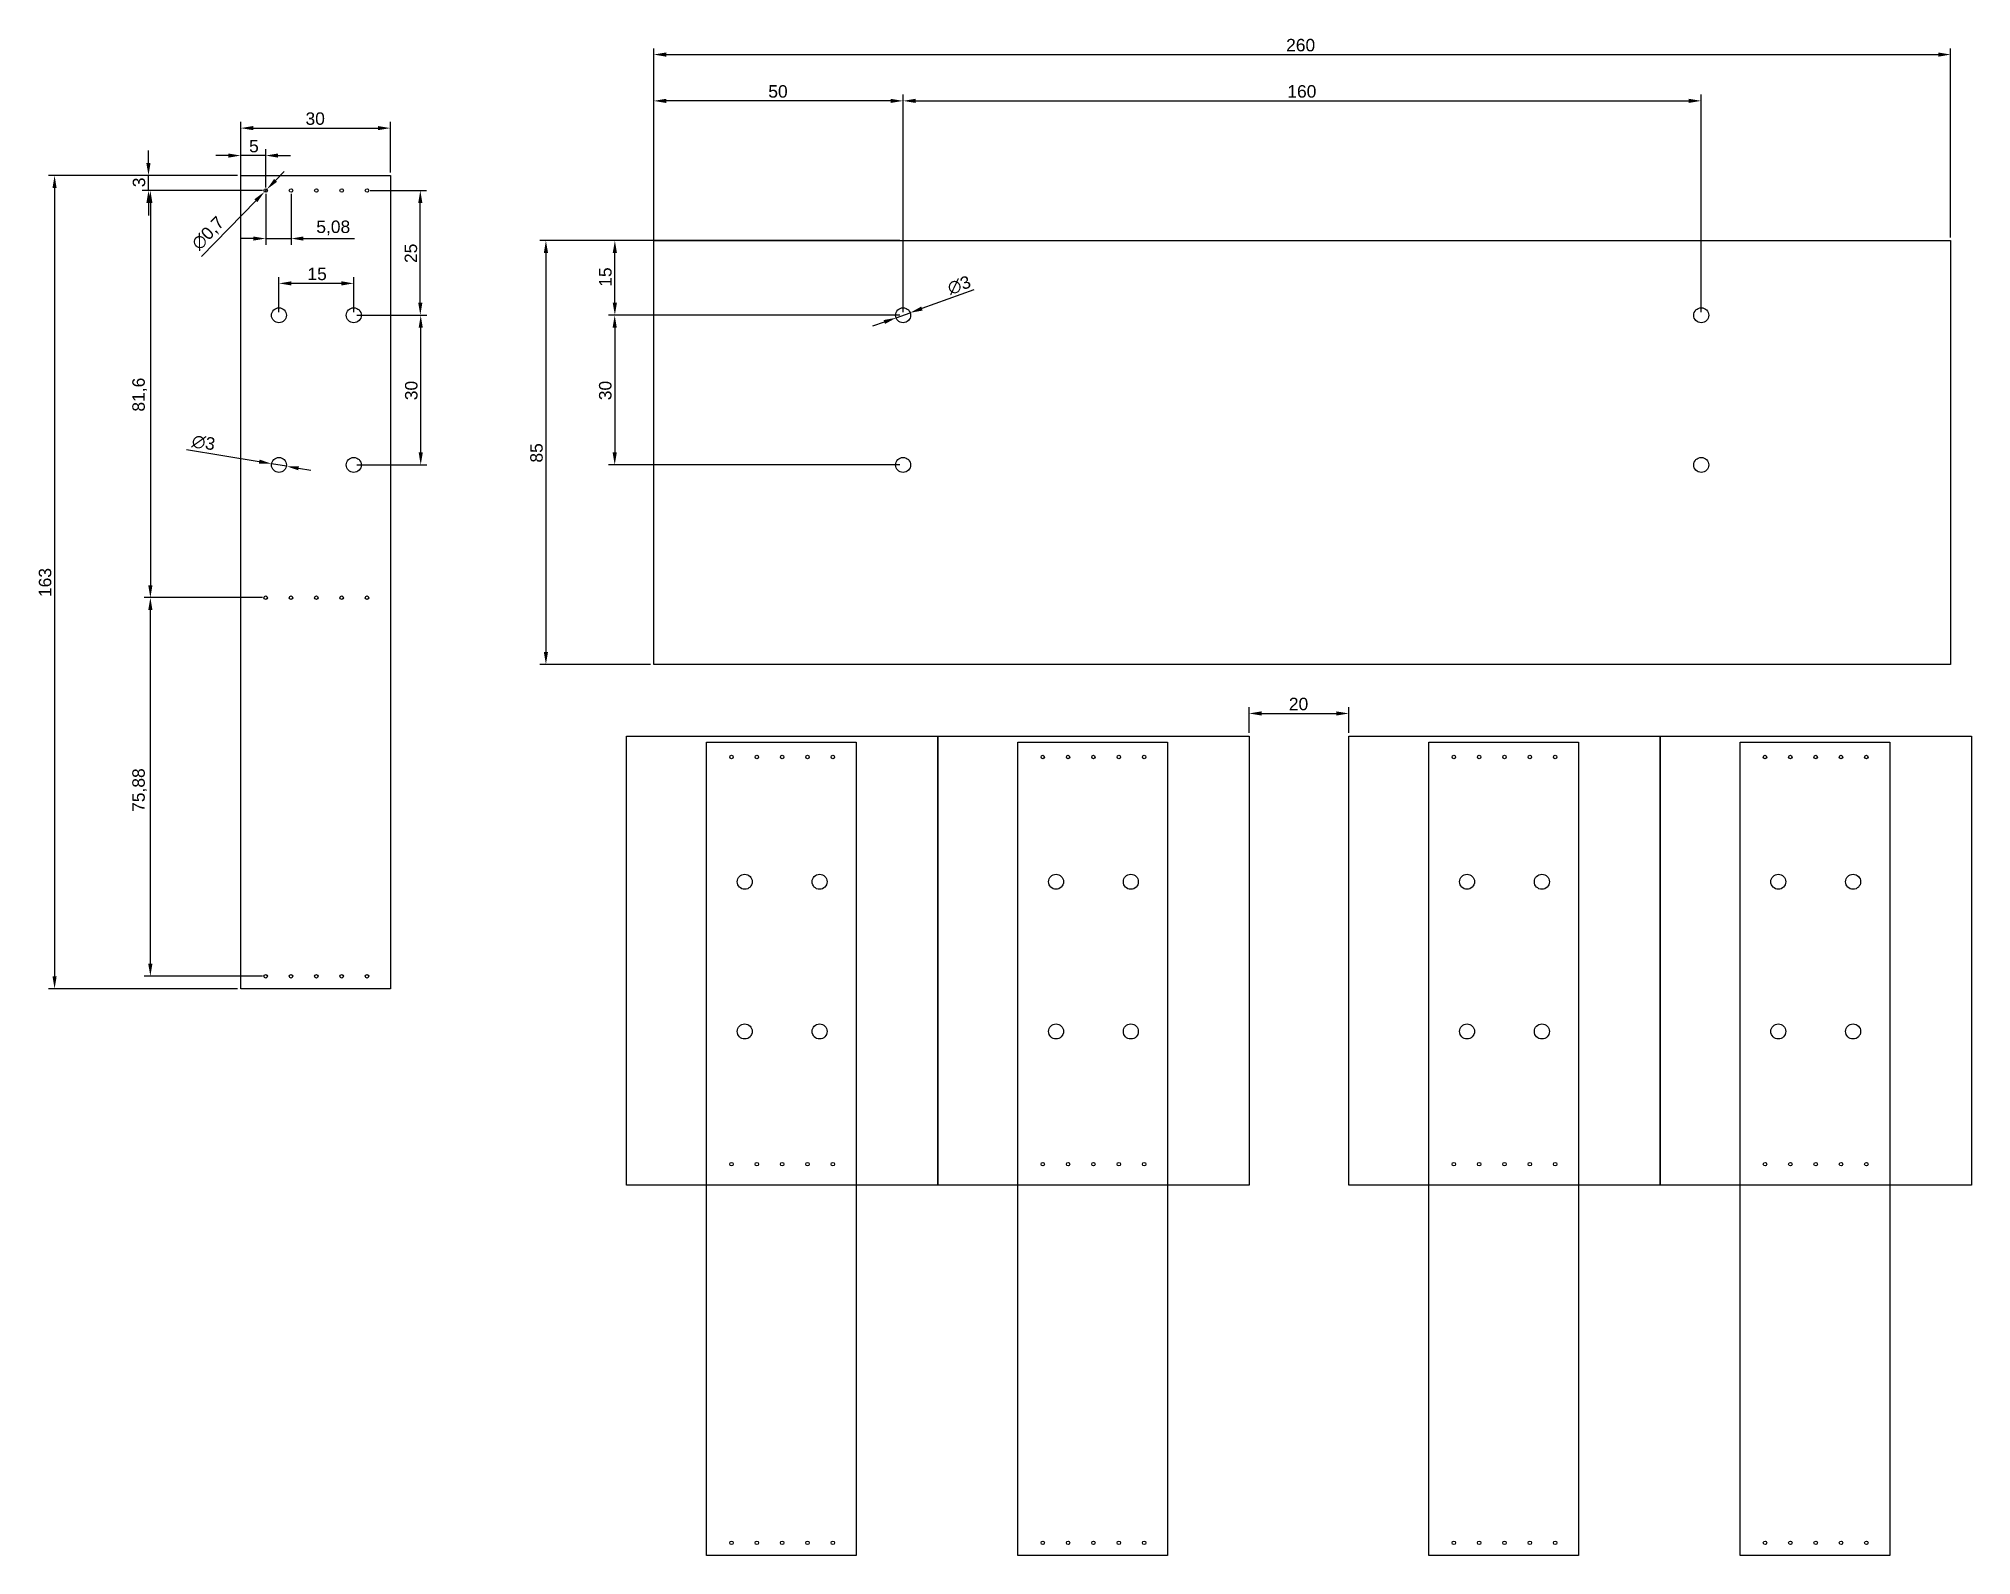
# Model space of a CAD drawing. Extents: x 1205 to 1592, y 1429 to 1733.
import ezdxf

# ---------------------------------------------------------------- set-up
doc = ezdxf.new("R2010")
doc.units = 0
doc.layers.get('0').update_dxf_attribs({"linetype": 'CONTINUOUS'})
doc.layers.get('DEFPOINTS').update_dxf_attribs({"linetype": 'CONTINUOUS'})
doc.styles.get("Standard").update_dxf_attribs({"font": 'arial.ttf'})
doc.dimstyles.get("Standard").update_dxf_attribs({"dimtxt": 2.5, "dimasz": 2.5, "dimexe": 1.25, "dimexo": 0.625, "dimtad": 1, "dimcen": 2.5, "dimazin": 3, "dimtfac": 1, "dimtmove": 0, "dimatfit": 3})

# ---------------------------------------------------------------- blocks, each defined once
blk = doc.blocks.new('*D5')
at = {"color": 0}
for p, q in [((1245.35, 1706.14), (1245.35, 1716.28)), ((1247.85, 1715.03), (1272.85, 1715.03)), ((1275.35, 1706.14), (1275.35, 1716.28))]:
    blk.add_line(p, q, dxfattribs=at)
for points in [[(1247.85, 1715.45), (1247.85, 1714.62), (1245.35, 1715.03)], [(1272.85, 1715.45), (1272.85, 1714.62), (1275.35, 1715.03)]]:
    blk.add_solid(points, dxfattribs=at)
at = {"layer": 'DEFPOINTS', "color": 0}
for p in [(1275.35, 1715.03), (1245.35, 1705.52), (1275.35, 1705.52)]:
    blk.add_point(p, dxfattribs=at)
at = {"color": 0, "linetype": 'CONTINUOUS'}
blk.add_text('30', height=2.5, dxfattribs=at).set_placement((1258.33, 1715.69))
blk = doc.blocks.new('*D6')
at = {"color": 0}
for p, q in [((1242.85, 1709.53), (1240.35, 1709.53)), ((1245.35, 1703.14), (1245.35, 1710.78)), ((1250.35, 1709.53), (1245.35, 1709.53)), ((1250.35, 1703.14), (1250.35, 1710.78)), ((1252.85, 1709.53), (1255.35, 1709.53))]:
    blk.add_line(p, q, dxfattribs=at)
for points in [[(1242.85, 1709.95), (1242.85, 1709.11), (1245.35, 1709.53)], [(1252.85, 1709.95), (1252.85, 1709.11), (1250.35, 1709.53)]]:
    blk.add_solid(points, dxfattribs=at)
at = {"layer": 'DEFPOINTS', "color": 0}
for p in [(1245.35, 1709.53), (1245.35, 1702.52), (1250.35, 1702.52)]:
    blk.add_point(p, dxfattribs=at)
at = {"color": 0, "linetype": 'CONTINUOUS'}
blk.add_text('5', height=2.5, dxfattribs=at).set_placement((1247.02, 1710.18))
blk = doc.blocks.new('*D8')
at = {"color": 0}
for p, q in [((1252.34, 1704.56), (1254.08, 1706.35)), ((1250.59, 1702.77), (1250.11, 1702.27)), ((1237.47, 1689.27), (1248.36, 1700.47))]:
    blk.add_line(p, q, dxfattribs=at)
for points in [[(1252.04, 1704.85), (1252.64, 1704.27), (1250.59, 1702.77)], [(1248.07, 1700.76), (1248.66, 1700.18), (1250.11, 1702.27)]]:
    blk.add_solid(points, dxfattribs=at)
at = {"layer": 'DEFPOINTS', "color": 0}
for p in [(1250.11, 1702.27), (1250.59, 1702.77)]:
    blk.add_point(p, dxfattribs=at)
at = {"color": 0, "linetype": 'CONTINUOUS'}
blk.add_text('∅0,7', height=2.5, rotation=45.8094, dxfattribs=at).set_placement((1237, 1690.44))
blk = doc.blocks.new('*D11')
at = {"color": 0}
for p, q in [((1250.35, 1701.89), (1250.35, 1691.64)), ((1255.43, 1701.89), (1255.43, 1691.64)), ((1247.85, 1692.89), (1245.35, 1692.89)), ((1250.35, 1692.89), (1255.43, 1692.89)), ((1257.93, 1692.89), (1268.18, 1692.89))]:
    blk.add_line(p, q, dxfattribs=at)
for points in [[(1247.85, 1693.31), (1247.85, 1692.48), (1250.35, 1692.89)], [(1257.93, 1693.31), (1257.93, 1692.48), (1255.43, 1692.89)]]:
    blk.add_solid(points, dxfattribs=at)
at = {"layer": 'DEFPOINTS', "color": 0}
for p in [(1250.35, 1702.52), (1255.43, 1702.52), (1255.43, 1692.89)]:
    blk.add_point(p, dxfattribs=at)
at = {"color": 0, "linetype": 'CONTINUOUS'}
blk.add_text('5,08', height=2.5, dxfattribs=at).set_placement((1260.5, 1694.01))
blk = doc.blocks.new('*D13')
at = {"color": 0}
for p, q in [((1249.73, 1702.52), (1225.98, 1702.52)), ((1227.23, 1700.02), (1227.23, 1623.42)), ((1249.73, 1620.92), (1225.98, 1620.92))]:
    blk.add_line(p, q, dxfattribs=at)
for points in [[(1226.81, 1700.02), (1227.65, 1700.02), (1227.23, 1702.52)], [(1226.81, 1623.42), (1227.65, 1623.42), (1227.23, 1620.92)]]:
    blk.add_solid(points, dxfattribs=at)
at = {"layer": 'DEFPOINTS', "color": 0}
for p in [(1250.35, 1702.52), (1227.23, 1620.92), (1250.35, 1620.92)]:
    blk.add_point(p, dxfattribs=at)
at = {"color": 0, "linetype": 'CONTINUOUS'}
blk.add_text('81,6', height=2.5, rotation=90, dxfattribs=at).set_placement((1226.11, 1658.21))
blk = doc.blocks.new('*D14')
at = {"color": 0}
for p, q in [((1249.73, 1620.92), (1225.98, 1620.92)), ((1227.23, 1547.54), (1227.23, 1618.42)), ((1249.73, 1545.04), (1225.98, 1545.04))]:
    blk.add_line(p, q, dxfattribs=at)
for points in [[(1226.81, 1618.42), (1227.65, 1618.42), (1227.23, 1620.92)], [(1226.81, 1547.54), (1227.65, 1547.54), (1227.23, 1545.04)]]:
    blk.add_solid(points, dxfattribs=at)
at = {"layer": 'DEFPOINTS', "color": 0}
for p in [(1227.23, 1620.92), (1250.35, 1620.92), (1250.35, 1545.04)]:
    blk.add_point(p, dxfattribs=at)
at = {"color": 0, "linetype": 'CONTINUOUS'}
blk.add_text('75,88', height=2.5, rotation=90, dxfattribs=at).set_placement((1226.11, 1577.98))
blk = doc.blocks.new('*D15')
at = {"color": 0}
for p, q in [((1226.85, 1708.02), (1226.85, 1710.52)), ((1244.73, 1705.52), (1225.6, 1705.52)), ((1226.85, 1702.52), (1226.85, 1705.52)), ((1249.73, 1702.52), (1225.6, 1702.52)), ((1226.85, 1700.02), (1226.85, 1697.52))]:
    blk.add_line(p, q, dxfattribs=at)
for points in [[(1226.43, 1708.02), (1227.26, 1708.02), (1226.85, 1705.52)], [(1226.43, 1700.02), (1227.26, 1700.02), (1226.85, 1702.52)]]:
    blk.add_solid(points, dxfattribs=at)
at = {"layer": 'DEFPOINTS', "color": 0}
for p in [(1226.85, 1705.52), (1245.35, 1705.52), (1250.35, 1702.52)]:
    blk.add_point(p, dxfattribs=at)
at = {"color": 0, "linetype": 'CONTINUOUS'}
blk.add_text('3', height=2.5, rotation=90, dxfattribs=at).set_placement((1226.19, 1703.18))
blk = doc.blocks.new('*D16')
at = {"color": 0}
for p, q in [((1253.01, 1678.14), (1253.01, 1685.16)), ((1265.51, 1683.91), (1255.51, 1683.91)), ((1268.01, 1678.14), (1268.01, 1685.16))]:
    blk.add_line(p, q, dxfattribs=at)
for points in [[(1255.51, 1684.33), (1255.51, 1683.49), (1253.01, 1683.91)], [(1265.51, 1684.33), (1265.51, 1683.49), (1268.01, 1683.91)]]:
    blk.add_solid(points, dxfattribs=at)
at = {"layer": 'DEFPOINTS', "color": 0}
for p in [(1253.01, 1683.91), (1253.01, 1677.52), (1268.01, 1677.52)]:
    blk.add_point(p, dxfattribs=at)
at = {"color": 0, "linetype": 'CONTINUOUS'}
blk.add_text('15', height=2.5, dxfattribs=at).set_placement((1258.72, 1684.56))
blk = doc.blocks.new('*D18')
at = {"color": 0}
for p, q in [((1271.3, 1702.52), (1282.6, 1702.52)), ((1281.35, 1680.02), (1281.35, 1700.02)), ((1268.64, 1677.52), (1282.6, 1677.52))]:
    blk.add_line(p, q, dxfattribs=at)
for points in [[(1280.93, 1700.02), (1281.76, 1700.02), (1281.35, 1702.52)], [(1280.93, 1680.02), (1281.76, 1680.02), (1281.35, 1677.52)]]:
    blk.add_solid(points, dxfattribs=at)
at = {"layer": 'DEFPOINTS', "color": 0}
for p in [(1270.67, 1702.52), (1281.35, 1702.52), (1268.01, 1677.52)]:
    blk.add_point(p, dxfattribs=at)
at = {"color": 0, "linetype": 'CONTINUOUS'}
blk.add_text('25', height=2.5, rotation=90, dxfattribs=at).set_placement((1280.7, 1687.99))
blk = doc.blocks.new('*D20')
at = {"color": 0}
for p, q in [((1268.64, 1677.52), (1282.68, 1677.52)), ((1281.43, 1650.02), (1281.43, 1675.02)), ((1268.64, 1647.52), (1282.68, 1647.52))]:
    blk.add_line(p, q, dxfattribs=at)
for points in [[(1281.02, 1675.02), (1281.85, 1675.02), (1281.43, 1677.52)], [(1281.02, 1650.02), (1281.85, 1650.02), (1281.43, 1647.52)]]:
    blk.add_solid(points, dxfattribs=at)
at = {"layer": 'DEFPOINTS', "color": 0}
for p in [(1268.01, 1677.52), (1281.43, 1677.52), (1268.01, 1647.52)]:
    blk.add_point(p, dxfattribs=at)
at = {"color": 0, "linetype": 'CONTINUOUS'}
blk.add_text('30', height=2.5, rotation=90, dxfattribs=at).set_placement((1280.78, 1660.49))
blk = doc.blocks.new('*D21')
at = {"color": 0}
for p, q in [((1234.46, 1650.62), (1249.07, 1648.18)), ((1254.49, 1647.27), (1251.53, 1647.77)), ((1256.96, 1646.86), (1259.42, 1646.45))]:
    blk.add_line(p, q, dxfattribs=at)
for points in [[(1249.13, 1648.59), (1249, 1647.77), (1251.53, 1647.77)], [(1257.02, 1647.27), (1256.89, 1646.45), (1254.49, 1647.27)]]:
    blk.add_solid(points, dxfattribs=at)
at = {"layer": 'DEFPOINTS', "color": 0}
for p in [(1251.53, 1647.77), (1254.49, 1647.27)]:
    blk.add_point(p, dxfattribs=at)
at = {"color": 0, "linetype": 'CONTINUOUS'}
blk.add_text('∅3', height=2.5, rotation=350.4985, dxfattribs=at).set_placement((1235.4, 1651.2))
blk = doc.blocks.new('*D31')
at = {"layer": 'DEFPOINTS', "color": 0}
for p, q in [((1447.49, 1593.8), (1447.49, 1598.96)), ((1449.99, 1597.71), (1464.99, 1597.71)), ((1467.49, 1593.8), (1467.49, 1598.96))]:
    blk.add_line(p, q, dxfattribs=at)
for p in [(1467.49, 1597.71), (1447.49, 1593.17), (1467.49, 1593.17)]:
    blk.add_point(p, dxfattribs=at)
for points in [[(1449.99, 1598.13), (1449.99, 1597.29), (1447.49, 1597.71)], [(1464.99, 1598.13), (1464.99, 1597.29), (1467.49, 1597.71)]]:
    blk.add_solid(points, dxfattribs=at)
at = {"layer": 'DEFPOINTS', "color": 0, "linetype": 'CONTINUOUS'}
blk.add_text('20', height=2.5, dxfattribs=at).set_placement((1455.47, 1598.36))
blk = doc.blocks.new('*D32')
at = {"layer": 'DEFPOINTS', "color": 0}
for p, q in [((1378.14, 1678.14), (1378.14, 1721.74)), ((1380.64, 1720.49), (1535.64, 1720.49)), ((1538.14, 1678.14), (1538.14, 1721.74))]:
    blk.add_line(p, q, dxfattribs=at)
for p in [(1538.14, 1720.49), (1378.14, 1677.52), (1538.14, 1677.52)]:
    blk.add_point(p, dxfattribs=at)
for points in [[(1380.64, 1720.91), (1380.64, 1720.08), (1378.14, 1720.49)], [(1535.64, 1720.91), (1535.64, 1720.08), (1538.14, 1720.49)]]:
    blk.add_solid(points, dxfattribs=at)
at = {"layer": 'DEFPOINTS', "color": 0, "linetype": 'CONTINUOUS'}
blk.add_text('160', height=2.5, dxfattribs=at).set_placement((1455.16, 1721.14))
blk = doc.blocks.new('*D33')
at = {"layer": 'DEFPOINTS', "color": 0}
for p, q in [((1328.14, 1673.14), (1328.14, 1721.74)), ((1375.64, 1720.49), (1330.64, 1720.49)), ((1378.14, 1678.14), (1378.14, 1721.74))]:
    blk.add_line(p, q, dxfattribs=at)
for p in [(1328.14, 1720.49), (1378.14, 1677.52), (1328.14, 1672.52)]:
    blk.add_point(p, dxfattribs=at)
for points in [[(1330.64, 1720.9), (1330.64, 1720.07), (1328.14, 1720.49)], [(1375.64, 1720.9), (1375.64, 1720.07), (1378.14, 1720.49)]]:
    blk.add_solid(points, dxfattribs=at)
at = {"layer": 'DEFPOINTS', "color": 0, "linetype": 'CONTINUOUS'}
blk.add_text('50', height=2.5, dxfattribs=at).set_placement((1351.11, 1721.14))
blk = doc.blocks.new('*D34')
at = {"layer": 'DEFPOINTS', "color": 0}
for p, q in [((1377.51, 1677.52), (1319.07, 1677.52)), ((1320.32, 1675.02), (1320.32, 1650.02)), ((1377.51, 1647.52), (1319.07, 1647.52))]:
    blk.add_line(p, q, dxfattribs=at)
for p in [(1378.14, 1677.52), (1320.32, 1647.52), (1378.14, 1647.52)]:
    blk.add_point(p, dxfattribs=at)
for points in [[(1319.9, 1675.02), (1320.74, 1675.02), (1320.32, 1677.52)], [(1319.9, 1650.02), (1320.74, 1650.02), (1320.32, 1647.52)]]:
    blk.add_solid(points, dxfattribs=at)
at = {"layer": 'DEFPOINTS', "color": 0, "linetype": 'CONTINUOUS'}
blk.add_text('30', height=2.5, rotation=90, dxfattribs=at).set_placement((1319.67, 1660.49))
blk = doc.blocks.new('*D35')
at = {"layer": 'DEFPOINTS', "color": 0}
for p, q in [((1244.73, 1705.52), (1206.78, 1705.52)), ((1208.03, 1703.02), (1208.03, 1545.02)), ((1244.73, 1542.52), (1206.78, 1542.52))]:
    blk.add_line(p, q, dxfattribs=at)
for p in [(1245.35, 1705.52), (1208.03, 1542.52), (1245.35, 1542.52)]:
    blk.add_point(p, dxfattribs=at)
for points in [[(1207.61, 1703.02), (1208.44, 1703.02), (1208.03, 1705.52)], [(1207.61, 1545.02), (1208.44, 1545.02), (1208.03, 1542.52)]]:
    blk.add_solid(points, dxfattribs=at)
at = {"layer": 'DEFPOINTS', "color": 0, "linetype": 'CONTINUOUS'}
blk.add_text('163', height=2.5, rotation=90, dxfattribs=at).set_placement((1207.37, 1621.04))
blk = doc.blocks.new('*D36')
at = {"layer": 'DEFPOINTS', "color": 0}
for p, q in [((1377.51, 1692.52), (1319.1, 1692.52)), ((1320.35, 1680.02), (1320.35, 1690.02)), ((1377.51, 1677.52), (1319.1, 1677.52))]:
    blk.add_line(p, q, dxfattribs=at)
for p in [(1320.35, 1692.52), (1378.14, 1692.52), (1378.14, 1677.52)]:
    blk.add_point(p, dxfattribs=at)
for points in [[(1319.93, 1690.02), (1320.76, 1690.02), (1320.35, 1692.52)], [(1319.93, 1680.02), (1320.76, 1680.02), (1320.35, 1677.52)]]:
    blk.add_solid(points, dxfattribs=at)
at = {"layer": 'DEFPOINTS', "color": 0, "linetype": 'CONTINUOUS'}
blk.add_text('15', height=2.5, rotation=90, dxfattribs=at).set_placement((1319.69, 1683.23))
blk = doc.blocks.new('*D37')
at = {"layer": 'DEFPOINTS', "color": 0}
for p, q in [((1328.14, 1693.14), (1328.14, 1731.02)), ((1330.64, 1729.77), (1585.64, 1729.77)), ((1588.14, 1693.14), (1588.14, 1731.02))]:
    blk.add_line(p, q, dxfattribs=at)
for p in [(1588.14, 1729.77), (1328.14, 1692.52), (1588.14, 1692.52)]:
    blk.add_point(p, dxfattribs=at)
for points in [[(1330.64, 1730.19), (1330.64, 1729.35), (1328.14, 1729.77)], [(1585.64, 1730.19), (1585.64, 1729.35), (1588.14, 1729.77)]]:
    blk.add_solid(points, dxfattribs=at)
at = {"layer": 'DEFPOINTS', "color": 0, "linetype": 'CONTINUOUS'}
blk.add_text('260', height=2.5, dxfattribs=at).set_placement((1454.92, 1730.42))
blk = doc.blocks.new('*D38')
at = {"layer": 'DEFPOINTS', "color": 0}
for p, q in [((1392.31, 1682.59), (1381.9, 1678.86)), ((1376.73, 1677.01), (1379.55, 1678.02)), ((1374.37, 1676.17), (1372.02, 1675.33))]:
    blk.add_line(p, q, dxfattribs=at)
for p in [(1379.55, 1678.02), (1376.73, 1677.01)]:
    blk.add_point(p, dxfattribs=at)
for points in [[(1381.76, 1679.26), (1382.04, 1678.47), (1379.55, 1678.02)], [(1374.23, 1676.56), (1374.51, 1675.78), (1376.73, 1677.01)]]:
    blk.add_solid(points, dxfattribs=at)
at = {"layer": 'DEFPOINTS', "color": 0, "linetype": 'CONTINUOUS'}
blk.add_text('∅3', height=2.5, rotation=19.6703, dxfattribs=at).set_placement((1387.58, 1681.66))
blk = doc.blocks.new('*D39')
at = {"layer": 'DEFPOINTS', "color": 0}
for p, q in [((1327.51, 1692.52), (1305.28, 1692.52)), ((1306.53, 1690.02), (1306.53, 1610.02)), ((1327.51, 1607.52), (1305.28, 1607.52))]:
    blk.add_line(p, q, dxfattribs=at)
for p in [(1328.14, 1692.52), (1306.53, 1607.52), (1328.14, 1607.52)]:
    blk.add_point(p, dxfattribs=at)
for points in [[(1306.11, 1690.02), (1306.95, 1690.02), (1306.53, 1692.52)], [(1306.11, 1610.02), (1306.95, 1610.02), (1306.53, 1607.52)]]:
    blk.add_solid(points, dxfattribs=at)
at = {"layer": 'DEFPOINTS', "color": 0, "linetype": 'CONTINUOUS'}
blk.add_text('85', height=2.5, rotation=90, dxfattribs=at).set_placement((1305.88, 1647.99))

msp = doc.modelspace()

# ---------------------------------------------------------------- linework, layer by layer
for points in [[(1245.351, 1705.518), (1275.351, 1705.518), (1275.351, 1542.518), (1245.351, 1542.518)], [(1328.138, 1692.518), (1588.138, 1692.518), (1588.138, 1607.518), (1328.138, 1607.518)], [(1322.691, 1593.174), (1385.091, 1593.174), (1385.091, 1503.174), (1322.691, 1503.174)], [(1385.091, 1593.174), (1447.491, 1593.174), (1447.491, 1503.174), (1385.091, 1503.174)], [(1467.491, 1593.174), (1529.891, 1593.174), (1529.891, 1503.174), (1467.491, 1503.174)], [(1529.891, 1593.174), (1592.291, 1593.174), (1592.291, 1503.174), (1529.891, 1503.174)], [(1338.731, 1591.974), (1368.731, 1591.974), (1368.731, 1428.974), (1338.731, 1428.974)], [(1401.131, 1591.974), (1431.131, 1591.974), (1431.131, 1428.974), (1401.131, 1428.974)], [(1483.531, 1591.974), (1513.531, 1591.974), (1513.531, 1428.974), (1483.531, 1428.974)], [(1545.931, 1591.974), (1575.931, 1591.974), (1575.931, 1428.974), (1545.931, 1428.974)]]:
    msp.add_lwpolyline(points, close=True)
at = {"color": 40}
for centre in [(1250.351, 1702.518), (1255.431, 1702.518), (1260.511, 1702.518), (1265.591, 1702.518), (1270.671, 1702.518), (1250.351, 1620.918), (1255.431, 1620.918), (1260.511, 1620.918), (1265.591, 1620.918), (1270.671, 1620.918), (1343.731, 1588.974), (1348.811, 1588.974), (1353.891, 1588.974), (1358.971, 1588.974), (1364.051, 1588.974), (1406.131, 1588.974), (1411.211, 1588.974), (1416.291, 1588.974), (1421.371, 1588.974), (1426.451, 1588.974), (1488.531, 1588.974), (1493.611, 1588.974), (1498.691, 1588.974), (1503.771, 1588.974), (1508.851, 1588.974), (1550.931, 1588.974), (1556.011, 1588.974), (1561.091, 1588.974), (1566.171, 1588.974), (1571.251, 1588.974), (1250.351, 1545.038), (1255.431, 1545.038), (1260.511, 1545.038), (1265.591, 1545.038), (1270.671, 1545.038), (1343.731, 1507.374), (1348.811, 1507.374), (1353.891, 1507.374), (1358.971, 1507.374), (1364.051, 1507.374), (1406.131, 1507.374), (1411.211, 1507.374), (1416.291, 1507.374), (1421.371, 1507.374), (1426.451, 1507.374), (1488.531, 1507.374), (1493.611, 1507.374), (1498.691, 1507.374), (1503.771, 1507.374), (1508.851, 1507.374), (1550.931, 1507.374), (1556.011, 1507.374), (1561.091, 1507.374), (1566.171, 1507.374), (1571.251, 1507.374), (1343.731, 1431.494), (1348.811, 1431.494), (1353.891, 1431.494), (1358.971, 1431.494), (1364.051, 1431.494), (1406.131, 1431.494), (1411.211, 1431.494), (1416.291, 1431.494), (1421.371, 1431.494), (1426.451, 1431.494), (1488.531, 1431.494), (1493.611, 1431.494), (1498.691, 1431.494), (1503.771, 1431.494), (1508.851, 1431.494), (1550.931, 1431.494), (1556.011, 1431.494), (1561.091, 1431.494), (1566.171, 1431.494), (1571.251, 1431.494)]:
    msp.add_circle(centre, 0.35, dxfattribs=at)
for centre in [(1253.011, 1677.518), (1268.011, 1677.518), (1378.138, 1677.518), (1538.138, 1677.518), (1253.011, 1647.518), (1268.011, 1647.518), (1378.138, 1647.518), (1538.138, 1647.518), (1346.391, 1563.974), (1361.391, 1563.974), (1408.791, 1563.974), (1423.791, 1563.974), (1491.191, 1563.974), (1506.191, 1563.974), (1553.591, 1563.974), (1568.591, 1563.974), (1346.391, 1533.974), (1361.391, 1533.974), (1408.791, 1533.974), (1423.791, 1533.974), (1491.191, 1533.974), (1506.191, 1533.974), (1553.591, 1533.974), (1568.591, 1533.974)]:
    msp.add_circle(centre, 1.5)

# ---------------------------------------------------------------- dimensions: what is measured, and where the dimension line sits
for base, p1, p2, picture, middle in [((1275.351, 1715.033), (1245.351, 1705.518), (1275.351, 1705.518), '*D5', (1260.351, 1716.936)), ((1245.351, 1709.529), (1250.351, 1702.518), (1245.351, 1702.518), '*D6', (1247.851, 1711.425)), ((1255.431, 1692.894), (1250.351, 1702.518), (1255.431, 1702.518), '*D11', (1264.305, 1695.021)), ((1253.011, 1683.911), (1268.011, 1677.518), (1253.011, 1677.518), '*D16', (1260.511, 1685.812))]:
    dim = msp.add_linear_dim(base=base, p1=p1, p2=p2, dimstyle='Standard')
    dim.commit()
    dim.dimension.update_dxf_attribs({"geometry": picture, "text_midpoint": middle})
for base, p1, p2, picture, middle in [((1226.846, 1705.518), (1250.351, 1702.518), (1245.351, 1705.518), '*D15', (1224.943, 1704.018)), ((1227.229, 1620.918), (1250.351, 1702.518), (1250.351, 1620.918), '*D13', (1225.102, 1661.718)), ((1281.347, 1702.518), (1268.011, 1677.518), (1270.671, 1702.518), '*D18', (1279.446, 1690.018)), ((1281.434, 1677.518), (1268.011, 1647.518), (1268.011, 1677.518), '*D20', (1279.531, 1662.518)), ((1227.229, 1620.918), (1250.351, 1545.038), (1250.351, 1620.918), '*D14', (1225.101, 1582.978))]:
    dim = msp.add_linear_dim(base=base, p1=p1, p2=p2, angle=90, dimstyle='Standard')
    dim.commit()
    dim.dimension.update_dxf_attribs({"geometry": picture, "text_midpoint": middle})
for p1, p2, picture, middle in [((1250.595, 1702.769), (1250.107, 1702.267), '*D8', (1240.443, 1692.327)), ((1254.49, 1647.27), (1251.531, 1647.766), '*D21', (1237.223, 1650.16))]:
    dim = msp.add_diameter_dim_2p(p1=p1, p2=p2, dimstyle='Standard')
    dim.commit()
    dim.dimension.update_dxf_attribs({"geometry": picture, "text_midpoint": middle, "dimtype": 163})
at = {"layer": 'DEFPOINTS'}
dim = msp.add_linear_dim(base=(1588.138, 1729.771), p1=(1328.138, 1692.518), p2=(1588.138, 1692.518), dimstyle='Standard', dxfattribs=at)
dim.commit()
dim.dimension.update_dxf_attribs({"geometry": '*D37', "text_midpoint": (1458.138, 1729.771), "dimtype": 160})
for base, p1, p2, picture, middle in [((1328.138, 1720.487), (1378.138, 1677.518), (1328.138, 1672.518), '*D33', (1353.138, 1722.388)), ((1538.138, 1720.493), (1378.138, 1677.518), (1538.138, 1677.518), '*D32', (1458.138, 1722.395)), ((1467.491, 1597.711), (1447.491, 1593.174), (1467.491, 1593.174), '*D31', (1457.491, 1599.613))]:
    dim = msp.add_linear_dim(base=base, p1=p1, p2=p2, dimstyle='Standard', dxfattribs=at)
    dim.commit()
    dim.dimension.update_dxf_attribs({"geometry": picture, "text_midpoint": middle})
for base, p1, p2, picture, middle in [((1208.026, 1542.518), (1245.351, 1705.518), (1245.351, 1542.518), '*D35', (1206.123, 1624.018)), ((1306.531, 1607.518), (1328.138, 1692.518), (1328.138, 1607.518), '*D39', (1304.629, 1650.018)), ((1320.346, 1692.518), (1378.138, 1677.518), (1378.138, 1692.518), '*D36', (1318.445, 1685.018)), ((1320.321, 1647.518), (1378.138, 1677.518), (1378.138, 1647.518), '*D34', (1318.418, 1662.518))]:
    dim = msp.add_linear_dim(base=base, p1=p1, p2=p2, angle=90, dimstyle='Standard', dxfattribs=at)
    dim.commit()
    dim.dimension.update_dxf_attribs({"geometry": picture, "text_midpoint": middle})
dim = msp.add_diameter_dim_2p(p1=(1376.726, 1677.013), p2=(1379.551, 1678.023), dimstyle='Standard', dxfattribs=at)
dim.commit()
dim.dimension.update_dxf_attribs({"geometry": '*D38', "text_midpoint": (1389.673, 1681.642), "dimtype": 163})

doc.saveas('drawing.dxf')
